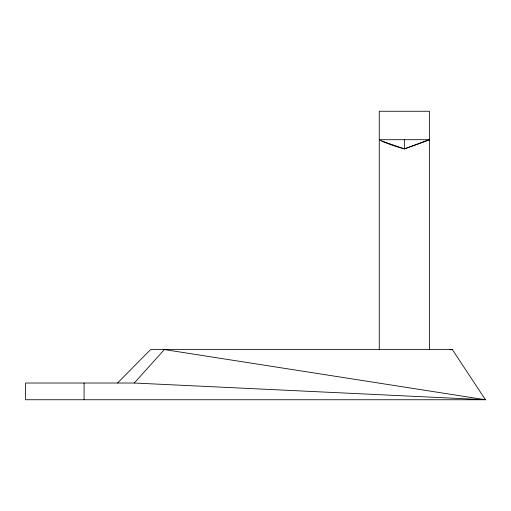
<?xml version="1.0" encoding="UTF-8"?>
<svg xmlns="http://www.w3.org/2000/svg" width="511" height="511" viewBox="0 0 511 511"><rect width="100%" height="100%" fill="white"/><g stroke="black" fill="none" stroke-linecap="round" stroke-linejoin="round"><path stroke-width="0.77" d="M134.252 383.02L485.45 399.743L25.55 399.743L25.55 383.02L134.252 383.02L164.357 349.569L485.45 399.743L452.337 349.569L150.643 349.569L117.53 383.02M381.743 141.023L404.348 148.886L429.432 139.695L379.264 139.695L381.743 141.023A28.412 3.647 15.5 0 0 404.348 148.886A28.412 0.466 -19.5 0 0 429.432 139.695M449.955 349.818L452.337 349.569M429.432 349.569L429.432 111.257L379.264 111.257L379.264 349.569M404.348 139.695L404.348 148.886M84.085 383.02L84.085 399.743"/></g></svg>
